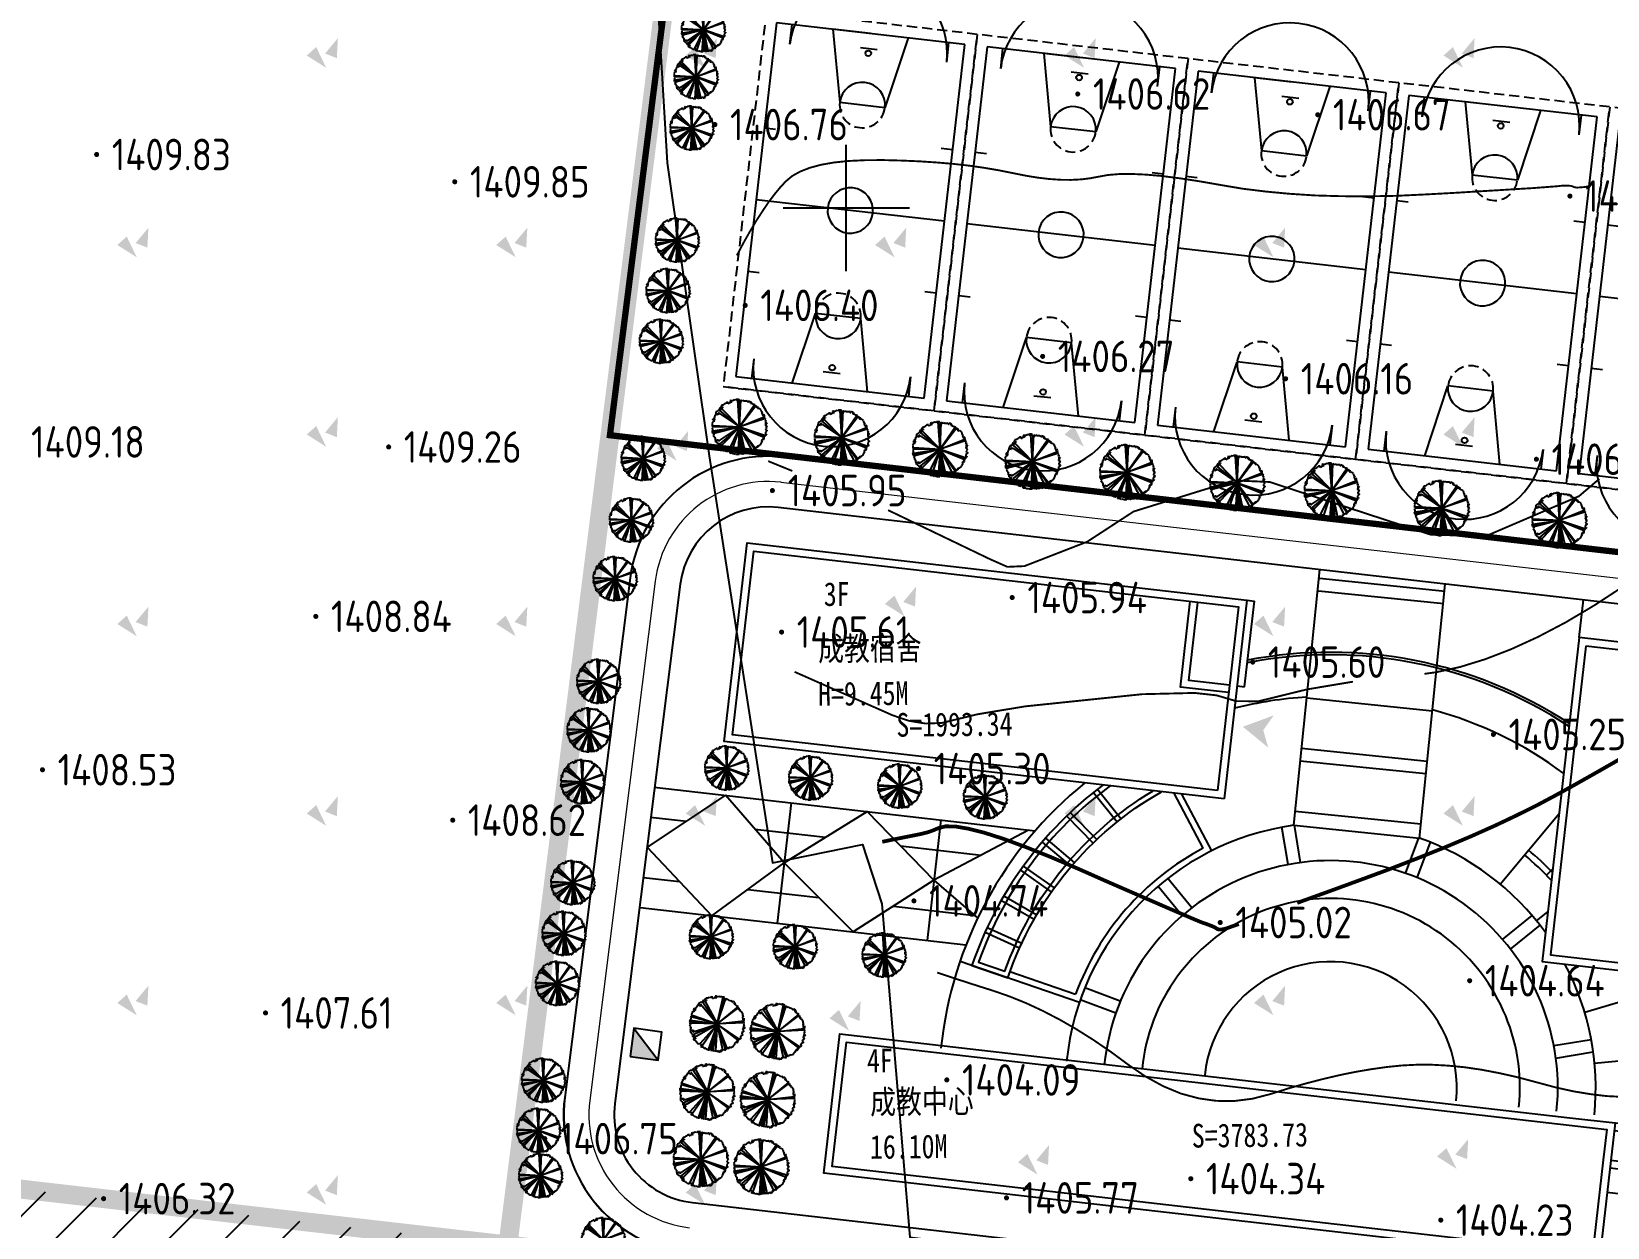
# Model space of a CAD drawing. Extents: x -2226 to 12369489, y -12501589 to 2275.
# Drawn here: x 5663567.5 to 5663692.3, y -6547988.1 to -6547893.4 of the extents above; entities that cross this region are included whole.
import ezdxf
from ezdxf.enums import TextEntityAlignment as Align

# ---------------------------------------------------------------- set-up
doc = ezdxf.new("R2010")
doc.units = 0
doc.header["$LTSCALE"] = 1000
doc.header["$MEASUREMENT"] = 0
for name, pattern in [('DASHDOT2', [0.5, 0.25, -0.125, 0, -0.125]), ('DASHED', [1.2, 0.8, -0.4]), ('DIVIDE', [1.25, 0.5, -0.25, 0, -0.25, 0, -0.25])]:
    doc.linetypes.add(name, pattern=pattern)
doc.layers.get('0').update_dxf_attribs({"linetype": 'CONTINUOUS'})
for name, color, linetype in [('0-road', 33, 'CONTINUOUS'), ('0-tree', 93, 'CONTINUOUS'), ('PUB_DIM', 3, 'CONTINUOUS'), ('PUB_TEXT', 7, 'CONTINUOUS'), ('WALL', 2, 'CONTINUOUS'), ('体育块', 117, 'CONTINUOUS'), ('周边地形图', 8, 'CONTINUOUS'), ('围栏', 7, 'CONTINUOUS'), ('广场', 7, 'CONTINUOUS'), ('用地红线', 1, 'DIVIDE'), ('看线', 92, 'CONTINUOUS'), ('车行道', 5, 'CONTINUOUS'), ('铺地', 25, 'CONTINUOUS')]:
    doc.layers.add(name, color=color, linetype=linetype)
doc.layers.add('道路红线', color=1, linetype='CONTINUOUS', lineweight=0)
doc.styles.add('HT', font='simhei.ttf', dxfattribs={"width": 0.8})
doc.styles.get("Standard").update_dxf_attribs({"font": 'GBENOR', "bigfont": 'GBCBIG'})
doc.linetypes.add('FENCELINE2', pattern='A,0.25,-0.1,[132,ltypeshp.shx,S=0.1,R=0,X=-0.1,Y=0],-0.1,1', length=1.45)

# ---------------------------------------------------------------- blocks, each defined once
blk = doc.blocks.new('gc090')
for points in [[(1.07, 1.45, 0, 1, 0), (0.52, 0.05, 1, 1, 0)], [(-1.02, 0.41, 1, 0, 0), (0.15, -0.9, 0, 0, 0)]]:
    blk.add_lwpolyline(points, format="xyseb")
blk = doc.blocks.new('ERERR')
at = {"layer": 'WALL', "color": 6, "ltscale": 10}
blk.add_line((3779876, -5631799), (3784676, -5631799), dxfattribs=at)
at = {"layer": 'WALL', "ltscale": 10}
for points in [[(3779876, -5637370), (3718076, -5637370), (3718076, -5626270), (3776276, -5626270), (3779876, -5626270), (3779876, -5629270), (3779876, -5637370)], [(3779276, -5636770), (3718676, -5636770), (3718676, -5626870), (3776276, -5626870), (3779276, -5626870), (3779276, -5629270)]]:
    blk.add_lwpolyline(points, close=True, dxfattribs=at)
for points in [[(3779876, -5626270), (3806876, -5626270), (3806876, -5638870), (3784676, -5638870), (3784676, -5629870), (3779876, -5629870)], [(3779876, -5626870), (3806276, -5626870), (3806276, -5638270), (3785276, -5638270), (3785276, -5629270), (3779876, -5629270)]]:
    blk.add_lwpolyline(points, dxfattribs=at)
blk = doc.blocks.new('AWWEEE')
at = {"layer": 'WALL', "color": 6, "ltscale": 10}
for p, q in [((3857877, -5594772), (3857877, -5593572)), ((3857877, -5593572), (3859977, -5593572)), ((3859977, -5593572), (3859977, -5594772)), ((3841077, -5603772), (3839877, -5603772)), ((3839877, -5603772), (3839877, -5606172)), ((3839877, -5606172), (3841077, -5606172)), ((3838677, -5620572), (3838677, -5616072)), ((3838677, -5616072), (3841077, -5616072)), ((3841077, -5620572), (3838677, -5620572))]:
    blk.add_line(p, q, dxfattribs=at)
at = {"layer": 'WALL', "ltscale": 10}
for points in [[(3841077, -5628972), (3866877, -5628972), (3866877, -5594772), (3841077, -5594772)], [(3841677, -5628372), (3866277, -5628372), (3866277, -5595372), (3841677, -5595372)]]:
    blk.add_lwpolyline(points, close=True, dxfattribs=at)
at = {"layer": 'WALL', "color": 6, "ltscale": 10}
blk.add_lwpolyline([(3866877, -5611572), (3868077, -5611572), (3868077, -5613972), (3866877, -5613972)], dxfattribs=at)
blk = doc.blocks.new('SSS')
at = {"layer": '体育块', "color": 7, "linetype": 'DASHED'}
for p, q in [((4171692, -5454047), (4167957, -5483814)), ((4188361, -5456139), (4171692, -5454047)), ((4184626, -5485905), (4188361, -5456139)), ((4184626, -5485905), (4167957, -5483814)), ((4167957, -5483814), (4184626, -5485905))]:
    blk.add_line(p, q, dxfattribs=at)
at = {"layer": '体育块', "color": 7, "linetype": 'ByBlock'}
for p, q in [((4172473, -5455052), (4168962, -5483033)), ((4187356, -5456920), (4172473, -5455052)), ((4179095, -5457092), (4180435, -5457260)), ((4183845, -5484900), (4187356, -5456920)), ((4180991, -5461866), (4177419, -5461417)), ((4172320, -5463499), (4171427, -5463387)), ((4186310, -5465254), (4185417, -5465142)), ((4185601, -5470910), (4170717, -5469042)), ((4170008, -5474698), (4170901, -5474810)), ((4183998, -5476453), (4184891, -5476565)), ((4178899, -5478535), (4175327, -5478087)), ((4175883, -5482692), (4177223, -5482860)), ((4168962, -5483033), (4183845, -5484900))]:
    blk.add_line(p, q, dxfattribs=at)
at = {"layer": '体育块', "color": 7}
for p, q in [((4173517, -5456770), (4173713, -5455208)), ((4179914, -5455986), (4176938, -5455612)), ((4176938, -5455612), (4177419, -5461417)), ((4182891, -5456359), (4180991, -5461866)), ((4185920, -5458327), (4186116, -5456764)), ((4173427, -5483593), (4175327, -5478087)), ((4179380, -5484340), (4178899, -5478535)), ((4170398, -5481625), (4170202, -5483188)), ((4182801, -5483182), (4182605, -5484745))]:
    blk.add_line(p, q, dxfattribs=at)
at = {"layer": '体育块', "color": 7, "linetype": 'ByBlock'}
for centre in [(4179718, -5457549), (4176600, -5482404)]:
    blk.add_circle(centre, 225, dxfattribs=at)
at = {"layer": '体育块', "color": 7}
for centre, start, end in [((4179718, -5457549), 172.84804, 352.84804), ((4176600, -5482404), 352.84804, 172.84804)]:
    blk.add_arc(centre, 6250, start, end, dxfattribs=at)
at = {"layer": '体育块', "color": 7, "linetype": 'DASHED'}
for centre, start, end in [((4179205, -5461641), 352.84804, 172.84804), ((4177113, -5478311), 172.84804, 352.84804)]:
    blk.add_arc(centre, 1800, start, end, dxfattribs=at)
at = {"layer": '体育块', "color": 7, "linetype": 'ByBlock'}
for centre, start, end in [((4179205, -5461641), 172.84804, 352.84804), ((4178159, -5469976), 82.84804, 262.84804), ((4178159, -5469976), 262.84804, 82.84804), ((4177113, -5478311), 352.84804, 172.84804)]:
    blk.add_arc(centre, 1800, start, end, dxfattribs=at)
blk = doc.blocks.new('wqeqweq')
at = {"layer": '0-tree', "color": 76}
for p, q in [((163533, -122269), (163492, -122352)), ((163585, -122259), (163533, -122269)), ((163533, -122455), (163647, -122279)), ((163585, -122331), (163585, -122259)), ((163647, -122104), (163626, -122207)), ((163626, -122207), (163647, -122166)), ((163688, -122042), (163647, -122104)), ((163647, -122166), (163709, -122176)), ((163647, -122279), (165084, -123763)), ((163761, -122228), (163657, -122238)), ((163657, -122238), (163657, -122269)), ((163657, -122269), (163657, -122290)), ((163761, -122042), (163688, -122042)), ((163709, -122176), (163771, -122187)), ((163812, -122021), (163761, -122042)), ((163771, -122187), (163761, -122228)), ((163905, -121939), (163812, -122021)), ((163967, -121939), (163905, -121939)), ((164050, -121836), (163967, -121908)), ((163967, -121908), (163967, -121939)), ((164143, -121836), (164050, -121836)), ((164184, -121836), (164143, -121836)), ((164163, -121856), (164184, -121836)), ((164174, -121929), (164163, -121856)), ((164246, -121918), (164174, -121929)), ((164266, -121877), (164246, -121918)), ((164380, -121836), (164266, -121877)), ((164421, -121681), (164339, -121702)), ((164339, -121702), (164339, -121784)), ((164339, -121784), (164390, -121784)), ((164421, -121856), (164380, -121836)), ((164390, -121784), (164411, -121753)), ((164411, -121753), (164442, -121815)), ((164483, -121702), (164421, -121681)), ((164442, -121815), (164421, -121825)), ((164421, -121825), (164421, -121856)), ((164545, -121691), (164483, -121702)), ((164638, -121629), (164545, -121691)), ((164741, -121650), (164638, -121629)), ((164762, -121681), (164741, -121650)), ((164803, -121609), (164762, -121681)), ((164855, -121598), (164803, -121609)), ((164979, -121598), (164855, -121598)), ((165084, -123763), (164948, -121609)), ((164948, -121609), (164969, -121650)), ((164969, -121650), (165031, -121660)), ((165062, -121609), (164979, -121598)), ((165031, -121660), (165062, -121691)), ((165041, -121640), (165062, -121609)), ((165041, -121691), (165041, -121640)), ((165092, -121681), (165041, -121691)), ((165062, -121691), (165092, -121691)), ((165084, -123763), (165185, -121629)), ((165092, -121691), (165084, -123763)), ((166311, -121991), (165084, -123763)), ((165084, -123763), (166383, -122063)), ((165123, -121660), (165092, -121681)), ((165154, -121691), (165123, -121660)), ((165144, -121733), (165154, -121691)), ((165185, -121629), (165258, -121681)), ((165258, -121681), (165196, -121702)), ((165196, -121702), (165247, -121712)), ((165247, -121712), (165330, -121671)), ((165330, -121671), (165351, -121650)), ((165351, -121650), (165454, -121702)), ((165454, -121702), (165516, -121702)), ((165516, -121702), (165536, -121702)), ((165536, -121702), (165660, -121702)), ((165722, -121753), (165640, -121681)), ((165640, -121681), (165733, -121753)), ((165660, -121702), (165722, -121753)), ((165733, -121753), (165753, -121774)), ((165753, -121774), (165805, -121774)), ((165805, -121774), (165784, -121691)), ((165784, -121691), (165857, -121712)), ((165857, -121712), (165980, -121774)), ((166032, -121898), (165929, -121794)), ((165929, -121794), (165960, -121877)), ((165960, -121877), (166063, -121918)), ((165980, -121774), (166032, -121898)), ((166063, -121918), (166177, -121980)), ((166177, -121980), (166197, -121960)), ((166197, -121960), (166311, -121991)), ((166301, -122032), (166228, -121970)), ((166228, -121970), (166228, -122021)), ((166228, -122021), (166311, -122104)), ((166332, -122094), (166301, -122032)), ((166311, -122104), (166435, -122187)), ((166466, -122166), (166332, -122094)), ((166383, -122063), (166383, -122145)), ((166383, -122145), (166466, -122187)), ((166435, -122187), (166528, -122279)), ((166486, -122197), (166466, -122166)), ((166466, -122187), (166559, -122248)), ((166569, -122218), (166486, -122197)), ((166528, -122279), (166600, -122310)), ((166559, -122248), (166569, -122218)), ((162996, -123363), (162893, -123476)), ((162893, -123476), (162924, -123507)), ((162924, -123507), (162924, -123631)), ((162996, -123115), (162976, -123208)), ((162976, -123208), (162986, -123177)), ((163017, -123270), (162976, -123322)), ((162976, -123322), (162996, -123363)), ((162986, -123177), (163162, -123136)), ((163120, -123033), (162996, -123115)), ((163048, -123353), (163017, -123270)), ((163162, -123136), (163038, -123167)), ((163038, -123167), (163110, -123208)), ((163058, -123260), (163048, -123353)), ((163100, -123239), (163058, -123239)), ((163058, -123239), (163058, -123260)), ((163110, -123208), (163100, -123239)), ((163141, -122868), (163120, -122991)), ((163120, -122991), (163120, -123033)), ((163244, -122806), (163141, -122826)), ((163141, -122826), (163141, -122868)), ((163244, -122713), (163193, -122713)), ((163193, -122713), (163244, -122806)), ((163203, -122744), (163306, -122672)), ((163224, -122682), (163203, -122744)), ((163275, -122579), (163224, -122579)), ((163224, -122579), (163224, -122682)), ((163244, -122775), (163244, -122713)), ((163317, -122517), (163275, -122579)), ((163306, -122672), (163327, -122754)), ((163399, -122475), (163317, -122517)), ((163327, -122754), (163409, -122775)), ((163430, -122465), (163399, -122475)), ((163409, -122775), (163451, -122702)), ((163451, -122651), (163420, -122630)), ((163420, -122630), (163440, -122713)), ((163492, -122352), (163430, -122465)), ((163440, -122713), (163513, -122702)), ((163451, -122702), (163451, -122651)), ((163513, -122372), (163585, -122331)), ((163554, -122434), (163513, -122372)), ((163513, -122702), (165084, -123763)), ((165084, -123763), (163533, -122455)), ((163585, -122393), (163554, -122434)), ((163595, -122362), (163585, -122393)), ((163647, -122352), (163595, -122362)), ((163730, -122290), (163647, -122352)), ((163657, -122290), (163730, -122290)), ((165084, -123763), (167044, -122971)), ((167147, -123084), (165084, -123763)), ((166600, -122310), (166631, -122290)), ((166631, -122290), (166776, -122403)), ((166776, -122403), (166807, -122527)), ((166807, -122527), (166910, -122692)), ((166910, -122692), (166858, -122672)), ((166858, -122672), (166858, -122692)), ((166858, -122692), (166899, -122795)), ((166899, -122795), (166920, -122816)), ((166920, -122816), (166982, -122754)), ((166972, -122899), (166930, -122785)), ((167044, -122971), (166972, -122899)), ((166982, -122754), (167013, -122806)), ((167013, -122806), (167034, -122878)), ((167034, -122878), (167044, -123002)), ((167044, -123002), (167065, -123084)), ((167065, -123084), (167127, -123095)), ((167127, -123105), (167085, -123198)), ((167085, -123198), (167127, -123229)), ((167127, -123095), (167147, -123084)), ((167127, -123229), (167168, -123249)), ((167168, -123249), (167137, -123373)), ((167137, -123373), (167158, -123425)), ((167158, -123425), (167168, -123538)), ((167281, -123445), (167168, -123590)), ((167178, -123456), (167281, -123445)), ((167178, -123559), (167178, -123456)), ((162893, -123837), (162934, -123879)), ((162955, -124095), (162914, -124064)), ((162914, -124064), (162934, -124157)), ((162924, -123631), (162924, -123703)), ((162924, -123703), (162986, -123641)), ((162934, -123879), (162965, -123951)), ((162934, -124157), (162945, -124250)), ((162955, -123786), (162945, -123755)), ((162955, -124023), (162945, -124075)), ((162945, -124075), (162976, -124075)), ((162945, -124250), (163017, -124261)), ((165084, -123763), (162955, -123786)), ((165084, -123763), (162955, -124188)), ((162965, -123951), (162955, -123992)), ((162955, -123992), (162955, -124023)), ((162955, -124147), (162955, -124095)), ((162955, -124188), (162955, -124147)), ((162976, -124075), (165084, -123763)), ((162986, -123641), (165084, -123763)), ((163027, -124384), (162996, -124405)), ((162996, -124405), (163058, -124488)), ((163017, -124261), (163079, -124281)), ((163058, -124395), (163027, -124384)), ((163089, -124291), (163048, -124302)), ((163048, -124302), (163058, -124395)), ((163058, -124488), (163069, -124570)), ((165041, -123788), (163065, -124290)), ((163069, -124570), (163100, -124570)), ((163079, -124281), (163089, -124291)), ((163100, -124570), (163141, -124601)), ((163141, -124601), (163151, -124642)), ((163151, -124642), (163151, -124735)), ((163151, -124735), (163162, -124818)), ((163327, -124797), (163409, -124776)), ((163409, -124776), (163451, -124849)), ((163513, -124849), (165084, -123788)), ((165084, -123788), (163533, -125096)), ((163647, -125272), (165084, -123788)), ((165106, -123778), (164211, -125622)), ((165078, -123825), (164426, -125734)), ((165084, -123788), (164948, -125942)), ((165092, -125860), (165084, -123788)), ((165084, -123788), (165185, -125922)), ((166311, -125561), (165084, -123788)), ((165084, -123788), (166383, -125488)), ((167147, -124467), (165084, -123788)), ((165084, -123788), (167044, -124580)), ((165087, -123778), (165534, -125864)), ((165087, -123797), (166056, -125631)), ((165087, -123806), (165339, -125883)), ((166858, -124859), (166899, -124756)), ((166899, -124756), (166920, -124735)), ((166920, -124735), (166982, -124797)), ((166972, -124653), (166930, -124766)), ((167044, -124580), (166972, -124653)), ((166982, -124797), (167013, -124745)), ((167013, -124745), (167034, -124673)), ((167034, -124673), (167044, -124549)), ((167044, -124549), (167065, -124467)), ((167065, -124467), (167127, -124457)), ((167137, -124446), (167096, -124426)), ((167096, -124426), (167096, -124488)), ((167127, -124457), (167147, -124467)), ((167168, -123538), (167137, -123662)), ((167137, -123662), (167168, -123672)), ((167168, -124168), (167137, -124178)), ((167137, -124178), (167137, -124343)), ((167137, -124343), (167158, -124343)), ((167178, -124415), (167137, -124446)), ((167261, -123796), (167158, -123889)), ((167158, -123889), (167168, -123992)), ((167158, -124343), (167220, -124312)), ((167168, -123672), (167178, -123559)), ((167168, -123590), (167189, -123672)), ((167168, -123992), (167261, -124013)), ((167261, -124085), (167168, -124168)), ((167220, -124312), (167178, -124415)), ((167189, -123672), (167261, -123796)), ((167261, -124013), (167261, -124085)), ((163162, -124818), (163358, -124807)), ((163224, -124869), (163203, -124807)), ((163203, -124807), (163306, -124880)), ((163224, -124972), (163224, -124869)), ((163275, -124972), (163224, -124972)), ((163317, -125034), (163275, -124972)), ((163306, -124880), (163327, -124797)), ((163399, -125076), (163317, -125034)), ((163358, -124807), (163337, -124880)), ((163430, -125086), (163399, -125076)), ((163420, -124921), (163440, -124838)), ((163451, -124900), (163420, -124921)), ((163492, -125199), (163430, -125086)), ((163440, -124838), (163513, -124849)), ((163451, -124849), (163451, -124900)), ((163533, -125282), (163492, -125199)), ((163554, -125117), (163513, -125179)), ((163513, -125179), (163585, -125220)), ((163533, -125096), (163647, -125272)), ((163585, -125292), (163533, -125282)), ((163585, -125158), (163554, -125117)), ((163595, -125189), (163585, -125158)), ((163585, -125220), (163585, -125292)), ((163647, -125199), (163595, -125189)), ((163647, -125447), (163626, -125344)), ((163626, -125344), (163647, -125385)), ((163730, -125261), (163647, -125199)), ((163647, -125385), (163709, -125375)), ((163688, -125509), (163647, -125447)), ((163657, -125282), (163657, -125261)), ((163657, -125261), (163730, -125261)), ((163657, -125313), (163657, -125282)), ((163761, -125323), (163657, -125313)), ((163761, -125509), (163688, -125509)), ((163709, -125375), (163771, -125365)), ((163771, -125365), (163761, -125323)), ((163812, -125530), (163761, -125509)), ((163905, -125612), (163812, -125530)), ((163967, -125612), (163905, -125612)), ((163967, -125643), (163967, -125612)), ((164050, -125715), (163967, -125643)), ((164143, -125715), (164050, -125715)), ((164184, -125715), (164143, -125715)), ((164174, -125623), (164163, -125695)), ((164163, -125695), (164184, -125715)), ((164246, -125633), (164174, -125623)), ((164266, -125674), (164246, -125633)), ((164380, -125715), (164266, -125674)), ((164339, -125850), (164339, -125767)), ((164339, -125767), (164390, -125767)), ((164421, -125870), (164339, -125850)), ((164421, -125695), (164380, -125715)), ((164390, -125767), (164411, -125798)), ((164411, -125798), (164442, -125736)), ((164421, -125726), (164421, -125695)), ((164442, -125736), (164421, -125726)), ((164483, -125850), (164421, -125870)), ((164545, -125860), (164483, -125850)), ((164638, -125922), (164545, -125860)), ((164741, -125901), (164638, -125922)), ((164762, -125870), (164741, -125901)), ((164803, -125942), (164762, -125870)), ((164855, -125953), (164803, -125942)), ((164979, -125953), (164855, -125953)), ((164948, -125942), (164969, -125901)), ((164969, -125901), (165031, -125891)), ((165062, -125942), (164979, -125953)), ((165031, -125891), (165062, -125860)), ((165092, -125870), (165041, -125860)), ((165041, -125860), (165041, -125911)), ((165041, -125911), (165062, -125942)), ((165062, -125860), (165092, -125860)), ((165123, -125891), (165092, -125870)), ((165154, -125860), (165123, -125891)), ((165144, -125819), (165154, -125860)), ((165185, -125922), (165258, -125870)), ((165196, -125850), (165247, -125839)), ((165258, -125870), (165196, -125850)), ((165247, -125839), (165330, -125880)), ((165330, -125880), (165351, -125901)), ((165351, -125901), (165454, -125850)), ((165454, -125850), (165516, -125850)), ((165516, -125850), (165536, -125850)), ((165536, -125850), (165660, -125850)), ((165722, -125798), (165640, -125870)), ((165640, -125870), (165733, -125798)), ((165660, -125850), (165722, -125798)), ((165733, -125798), (165753, -125777)), ((165753, -125777), (165805, -125777)), ((165805, -125777), (165784, -125860)), ((165784, -125860), (165857, -125839)), ((165857, -125839), (165980, -125777)), ((166032, -125653), (165929, -125757)), ((165929, -125757), (165960, -125674)), ((165960, -125674), (166063, -125633)), ((165980, -125777), (166032, -125653)), ((166063, -125633), (166177, -125571)), ((166177, -125571), (166197, -125592)), ((166197, -125592), (166311, -125561)), ((166228, -125530), (166311, -125447)), ((166301, -125519), (166228, -125581)), ((166228, -125581), (166228, -125530)), ((166332, -125457), (166301, -125519)), ((166311, -125447), (166435, -125365)), ((166466, -125385), (166332, -125457)), ((166383, -125406), (166466, -125365)), ((166383, -125488), (166383, -125406)), ((166435, -125365), (166528, -125272)), ((166466, -125365), (166559, -125303)), ((166486, -125354), (166466, -125385)), ((166569, -125334), (166486, -125354)), ((166528, -125272), (166600, -125241)), ((166559, -125303), (166569, -125334)), ((166600, -125241), (166631, -125261)), ((166631, -125261), (166776, -125148)), ((166776, -125148), (166807, -125024)), ((166807, -125024), (166910, -124859)), ((166910, -124859), (166858, -124880)), ((166858, -124880), (166858, -124859))]:
    blk.add_line(p, q, dxfattribs=at)
for centre, radius in [((165078, -123769), 85.9), ((165069, -123732), 75.1), ((165056, -123787), 34.9), ((165106, -123778), 75.1), ((165083, -123767), 42.8)]:
    blk.add_circle(centre, radius, dxfattribs=at)
blk = doc.blocks.new('WERRR')
at = {"layer": 'WALL', "color": 6, "ltscale": 10}
for p, q in [((3847092, -5609751), (3847092, -5602911)), ((3847692, -5602911), (3847092, -5602911)), ((3847692, -5609751), (3847092, -5609751))]:
    blk.add_line(p, q, dxfattribs=at)
at = {"layer": 'WALL', "ltscale": 10}
for points in [[(3847692, -5618751), (3887532, -5618751), (3887532, -5602911), (3847692, -5602911)], [(3848292, -5618151), (3886932, -5618151), (3886932, -5603511), (3848292, -5603511)]]:
    blk.add_lwpolyline(points, close=True, dxfattribs=at)
for points in [[(3848292, -5609751), (3851532, -5609751), (3851532, -5603511)], [(3848292, -5610351), (3852132, -5610351), (3852132, -5603511)]]:
    blk.add_lwpolyline(points, dxfattribs=at)

msp = doc.modelspace()

# ---------------------------------------------------------------- hatches: boundary and pattern name
at = {"layer": 'PUB_DIM'}
msp.add_hatch(color=256, dxfattribs=at).paths.add_polyline_path([(5663665.02, -6547948.75), (5663665.85, -6547947.57), (5663663.41, -6547948.48), (5663665.41, -6547950.13)])
at = {"layer": 'PUB_TEXT'}
h = msp.add_hatch(dxfattribs=at)
h.set_pattern_fill('ANSI31', color=62, scale=2, style=0)
h.set_pattern_definition([(45, (5659762.3015, -6542474.5832), (-2.245064, 2.245064), [])])
h.paths.add_polyline_path([(5663473.99, -6547974.44), (5663811.29, -6548013.16), (5663803.53, -6548018.87), (5663798.4, -6548024.15), (5663793.4, -6548031.23), (5663457.36, -6547992.66), (5663455.09, -6547991.63), (5663453.92, -6547990.57), (5663452.92, -6547988.73), (5663452.74, -6547987.81), (5663493.87, -6547525.21), (5663494.28, -6547522.42), (5663495.13, -6547520.82), (5663496.36, -6547519.38), (5663497.42, -6547518.57), (5663499.28, -6547518), (5663502.79, -6547518.35), (5664257.18, -6547672.12), (5664260.62, -6547675.58), (5664263.78, -6547680.43), (5664265.2, -6547683.16), (5664266.64, -6547686.39), (5664267.08, -6547688.5), (5664267.32, -6547692.27), (5664267.25, -6547694.09), (5664234.43, -6547954.44), (5664230.47, -6547954.27), (5664222.81, -6547955.85), (5664215.94, -6547959.91), (5664213.24, -6547962.58), (5664247.31, -6547692.36), (5664246.5, -6547690.54), (5663512.56, -6547540.76)])
at = {"layer": '看线'}
msp.add_hatch(color=256, dxfattribs=at).paths.add_polyline_path([(5663614.88, -6547974.57), (5663617.11, -6547974.87), (5663615.18, -6547972.34)])

# ---------------------------------------------------------------- linework, layer by layer
at = {"color": 253}
msp.add_line((5663690.04, -6547941.42), (5663690.38, -6547938.44), dxfattribs=at)
at = {"layer": '周边地形图'}
for p, q in [((5663632, -6547912.41), (5663632, -6547902.41)), ((5663627, -6547907.41), (5663637, -6547907.41))]:
    msp.add_line(p, q, dxfattribs=at)
at = {"layer": '周边地形图', "flags": 128}
msp.add_lwpolyline([(5663632.37, -6547822.92), (5663625.93, -6547834.15), (5663623.02, -6547835.7), (5663622.65, -6547847.43), (5663620.17, -6547856.76), (5663612.82, -6547862.34), (5663616.34, -6547878.94), (5663617.81, -6547903.83), (5663621.15, -6547927.03), (5663626.15, -6547959.24), (5663633.29, -6547957.79), (5663634.83, -6547962.5), (5663637.04, -6547988.87), (5663675.35, -6547993.71), (5663689.66, -6547997.66), (5663712.63, -6548001.32)], dxfattribs=at)
at = {"layer": '周边地形图', "const_width": 0.15}
msp.add_lwpolyline([(5663765.37, -6548065.71, 0.000002), (5663760.89, -6548069.25, 0.000366)], format="xyb", dxfattribs=at)
at = {"layer": '周边地形图', "const_width": 0.2, "flags": 128}
for points in [[(5663650.23, -6547898.39, 1), (5663650.43, -6547898.39, 1)], [(5663621.5, -6547900.81, 1), (5663621.7, -6547900.81, 1)], [(5663669.23, -6547900.03, 1), (5663669.43, -6547900.03, 1)], [(5663572.55, -6547903.18, 1), (5663572.75, -6547903.18, 1)], [(5663600.9, -6547905.34, 1), (5663601.1, -6547905.34, 1)], [(5663689.2, -6547906.47, 1), (5663689.4, -6547906.47, 1)], [(5663623.9, -6547915.12, 1), (5663624.1, -6547915.12, 1)], [(5663647.45, -6547919.16, 1), (5663647.65, -6547919.16, 1)], [(5663666.69, -6547920.93, 1), (5663666.89, -6547920.93, 1)], [(5663595.67, -6547926.33, 1), (5663595.87, -6547926.33, 1)], [(5663686.54, -6547927.3, 1), (5663686.74, -6547927.3, 1)], [(5663626.05, -6547929.78, 1), (5663626.25, -6547929.78, 1)], [(5663645.04, -6547938.25, 1), (5663645.24, -6547938.25, 1)], [(5663589.9, -6547939.74, 1), (5663590.1, -6547939.74, 1)], [(5663626.78, -6547940.98, 1), (5663626.98, -6547940.98, 1)], [(5663664.08, -6547943.36, 1), (5663664.28, -6547943.36, 1)], [(5663683.14, -6547949.08, 1), (5663683.34, -6547949.08, 1)], [(5663568.26, -6547951.88, 1), (5663568.46, -6547951.88, 1)], [(5663637.62, -6547951.79, 1), (5663637.82, -6547951.79, 1)], [(5663600.74, -6547955.87, 1), (5663600.94, -6547955.87, 1)], [(5663637.26, -6547962.26, 1), (5663637.46, -6547962.26, 1)], [(5663661.51, -6547963.97, 1), (5663661.71, -6547963.97, 1)], [(5663681.26, -6547968.58, 1), (5663681.46, -6547968.58, 1)], [(5663585.92, -6547971.13, 1), (5663586.12, -6547971.13, 1)], [(5663639.86, -6547976.43, 1), (5663640.06, -6547976.43, 1)], [(5663608.03, -6547981.08, 1), (5663608.23, -6547981.08, 1)], [(5663659.18, -6547984.25, 1), (5663659.38, -6547984.25, 1)], [(5663573.1, -6547985.83, 1), (5663573.3, -6547985.83, 1)], [(5663644.59, -6547985.77, 1), (5663644.79, -6547985.77, 1)], [(5663678.97, -6547987.53, 1), (5663679.17, -6547987.53, 1)]]:
    msp.add_lwpolyline(points, format="xyb", close=True, dxfattribs=at)
at = {"layer": '周边地形图'}
for points, const_width in [([(5663623.34, -6547911.17), (5663623.86, -6547910.18), (5663624.38, -6547909.26), (5663624.88, -6547908.42), (5663625.38, -6547907.65), (5663625.85, -6547906.95), (5663626.32, -6547906.33), (5663626.78, -6547905.77), (5663627.22, -6547905.3), (5663627.72, -6547904.88), (5663628.35, -6547904.53), (5663629.12, -6547904.23), (5663630.01, -6547903.99), (5663631.04, -6547903.81), (5663632.21, -6547903.69), (5663633.5, -6547903.63), (5663634.92, -6547903.62), (5663636.39, -6547903.66), (5663637.8, -6547903.72), (5663639.16, -6547903.81), (5663640.46, -6547903.92), (5663641.71, -6547904.06), (5663642.9, -6547904.23), (5663644.04, -6547904.42), (5663645.13, -6547904.64), (5663646.17, -6547904.85), (5663647.15, -6547905.01), (5663648.08, -6547905.12), (5663648.97, -6547905.18), (5663649.8, -6547905.19), (5663650.59, -6547905.15), (5663651.32, -6547905.06), (5663652.01, -6547904.93), (5663652.73, -6547904.8), (5663653.59, -6547904.73), (5663654.59, -6547904.72), (5663655.72, -6547904.77), (5663656.98, -6547904.88), (5663658.38, -6547905.06), (5663659.91, -6547905.29), (5663661.57, -6547905.58), (5663663.34, -6547905.88), (5663665.19, -6547906.11), (5663667.11, -6547906.29), (5663669.11, -6547906.42), (5663671.19, -6547906.48), (5663673.34, -6547906.49), (5663675.57, -6547906.45), (5663677.88, -6547906.34), (5663680.09, -6547906.22), (5663682.04, -6547906.1), (5663683.74, -6547906), (5663685.17, -6547905.91), (5663686.35, -6547905.84), (5663687.27, -6547905.77), (5663687.92, -6547905.72), (5663688.32, -6547905.69), (5663688.57, -6547905.66), (5663688.8, -6547905.64), (5663689.01, -6547905.64), (5663689.19, -6547905.65), (5663689.34, -6547905.66), (5663689.47, -6547905.69), (5663689.57, -6547905.73), (5663689.65, -6547905.77), (5663689.87, -6547905.8), (5663690.39, -6547905.76), (5663690.77, -6547905.71)], 0.15), ([(5663625.82, -6547927.45), (5663627.73, -6547928.23)], 0.15), ([(5663635.31, -6547931.33), (5663643.38, -6547935.21), (5663644.76, -6547935.82), (5663646.11, -6547935.76), (5663651.08, -6547933.83), (5663654.75, -6547931.44), (5663662.69, -6547928.98), (5663665.52, -6547929.1), (5663678.27, -6547933.27), (5663682.61, -6547933.4), (5663690.01, -6547930.23), (5663691.63, -6547928.85)], 0.15), ([(5663677.78, -6547944.29), (5663678.71, -6547944.16), (5663680.62, -6547943.74), (5663682.59, -6547943.13), (5663684.64, -6547942.34), (5663686.76, -6547941.37), (5663688.95, -6547940.22), (5663691.21, -6547938.88), (5663693.54, -6547937.36)], 0.15), ([(5663627.91, -6547944.13), (5663635.67, -6547947.57), (5663636.98, -6547948.01), (5663638.27, -6547948.22), (5663639.54, -6547948.18), (5663642.38, -6547947.49), (5663646.18, -6547946.86), (5663655.43, -6547945.9), (5663659.58, -6547945.8), (5663661.32, -6547945.99), (5663662.88, -6547946.45), (5663664.64, -6547946.46), (5663668.47, -6547945.52), (5663672.12, -6547944.91)], 0.15), ([(5663667.71, -6547962.42), (5663668.25, -6547962.22), (5663670.28, -6547961.49), (5663672.6, -6547960.64), (5663675.01, -6547959.75), (5663677.28, -6547958.87), (5663679.43, -6547958.01), (5663681.44, -6547957.16), (5663683.33, -6547956.32), (5663685.08, -6547955.49), (5663686.71, -6547954.68), (5663688.21, -6547953.88), (5663689.64, -6547953.09), (5663691.04, -6547952.3), (5663692.43, -6547951.51), (5663693.8, -6547950.72), (5663693.97, -6547950.63)], 0.3), ([(5663634.85, -6547957.58), (5663637.97, -6547956.95), (5663638.41, -6547956.84), (5663638.85, -6547956.69), (5663639.29, -6547956.5), (5663639.85, -6547956.36), (5663640.65, -6547956.37), (5663641.68, -6547956.55), (5663642.95, -6547956.87), (5663644.45, -6547957.35), (5663646.19, -6547957.99), (5663648.17, -6547958.78), (5663650.39, -6547959.73), (5663652.58, -6547960.7), (5663654.51, -6547961.54), (5663656.17, -6547962.26), (5663657.55, -6547962.86), (5663658.67, -6547963.34), (5663659.51, -6547963.7), (5663660.09, -6547963.94), (5663660.39, -6547964.05), (5663660.55, -6547964.1), (5663660.7, -6547964.16), (5663660.84, -6547964.21), (5663660.96, -6547964.26), (5663661.06, -6547964.3), (5663661.16, -6547964.35), (5663661.24, -6547964.4), (5663661.3, -6547964.44), (5663661.37, -6547964.48), (5663661.44, -6547964.51), (5663661.53, -6547964.52), (5663661.63, -6547964.53), (5663661.74, -6547964.52), (5663661.86, -6547964.5), (5663661.99, -6547964.47), (5663662.13, -6547964.43), (5663662.43, -6547964.32), (5663663.01, -6547964.12), (5663663.08, -6547964.09)], 0.3), ([(5663639.2, -6547967.93), (5663639.77, -6547968.12), (5663640.51, -6547968.37), (5663641.4, -6547968.66), (5663642.45, -6547969), (5663643.66, -6547969.38), (5663644.95, -6547969.83), (5663646.26, -6547970.36), (5663647.57, -6547970.97), (5663648.9, -6547971.66), (5663650.24, -6547972.43), (5663651.59, -6547973.28), (5663652.95, -6547974.21), (5663654.32, -6547975.22), (5663655.71, -6547976.17), (5663657.1, -6547976.93), (5663658.49, -6547977.51), (5663659.9, -6547977.89), (5663661.31, -6547978.09), (5663662.73, -6547978.1), (5663664.16, -6547977.92), (5663665.59, -6547977.55), (5663667.02, -6547977.1), (5663668.4, -6547976.71), (5663669.75, -6547976.36), (5663671.07, -6547976.05), (5663672.35, -6547975.79), (5663673.59, -6547975.58), (5663674.8, -6547975.41), (5663675.97, -6547975.29), (5663677.15, -6547975.23), (5663678.38, -6547975.23), (5663679.65, -6547975.3), (5663680.97, -6547975.43), (5663682.33, -6547975.63), (5663683.74, -6547975.9), (5663685.2, -6547976.23), (5663686.7, -6547976.63), (5663688.19, -6547977.03), (5663689.6, -6547977.34), (5663690.94, -6547977.56), (5663692.19, -6547977.71), (5663693.37, -6547977.77)], 0.15)]:
    msp.add_lwpolyline(points, dxfattribs=dict(at, const_width=const_width))
at = {"layer": '围栏', "color": 1, "linetype": 'FENCELINE2', "ltscale": 5, "const_width": 0.5}
msp.add_lwpolyline([(5663641.16, -6547706.06), (5663800.13, -6547724.17), (5663774.88, -6547937.07), (5663766.25, -6547943.12), (5663613.29, -6547925.4)], close=True, dxfattribs=at)
at = {"layer": '广场', "color": 4, "ltscale": 10}
for p, q in [((5663667.43, -6547956.27), (5663669.5, -6547936.04)), ((5663679.43, -6547937.76), (5663669.48, -6547936.75)), ((5663679.32, -6547938.75), (5663669.38, -6547937.74)), ((5663677.38, -6547957.29), (5663679.43, -6547937.18)), ((5663678.41, -6547947.24), (5663668.46, -6547946.22)), ((5663678, -6547951.22), (5663668.05, -6547950.2)), ((5663677.9, -6547952.21), (5663667.95, -6547951.2)), ((5663660.27, -6547958.08), (5663657.97, -6547953.74)), ((5663660.95, -6547958.29), (5663658.57, -6547953.81)), ((5663677.49, -6547956.19), (5663667.55, -6547955.18)), ((5663683.78, -6547960.94), (5663688.45, -6547955.33)), ((5663689.15, -6547954.49), (5663689.22, -6547954.4)), ((5663666.98, -6547959.39), (5663666.5, -6547956.42)), ((5663667.43, -6547956.27), (5663677.38, -6547957.29)), ((5663667.96, -6547959.23), (5663667.48, -6547956.26)), ((5663676.27, -6547960.08), (5663677.34, -6547957.27)), ((5663677.2, -6547960.43), (5663678.27, -6547957.62)), ((5663659.36, -6547962.81), (5663657.46, -6547960.48)), ((5663687.43, -6547960.22), (5663687.94, -6547959.71)), ((5663658.59, -6547963.44), (5663656.69, -6547961.11)), ((5663683.97, -6547965.32), (5663686.3, -6547963.42)), ((5663684.6, -6547966.09), (5663686.93, -6547964.19)), ((5663686.66, -6547963.85), (5663687.55, -6547963.13)), ((5663641.01, -6547967.04), (5663650.47, -6547970.28)), ((5663644.95, -6547967.86), (5663650.16, -6547969.65)), ((5663688.92, -6547967.28), (5663688.94, -6547967.26)), ((5663653.7, -6547970.21), (5663650.89, -6547969.14)), ((5663690.47, -6547971.08), (5663698.61, -6547968.65)), ((5663653.34, -6547971.14), (5663650.53, -6547970.08)), ((5663688.02, -6547973.71), (5663690.99, -6547973.23)), ((5663688.18, -6547974.7), (5663691.15, -6547974.22)), ((5663691.25, -6547975.1), (5663699.71, -6547974.3))]:
    msp.add_line(p, q, dxfattribs=at)
at = {"layer": '广场', "ltscale": 10}
for p, q in [((5663651.57, -6547953.67), (5663653.45, -6547956.01)), ((5663651.88, -6547953.42), (5663653.76, -6547955.76)), ((5663649.45, -6547955.54), (5663651.54, -6547957.69)), ((5663649.74, -6547955.26), (5663651.83, -6547957.41)), ((5663647.52, -6547957.6), (5663649.8, -6547959.55)), ((5663647.78, -6547957.3), (5663650.06, -6547959.24)), ((5663645.79, -6547959.83), (5663648.24, -6547961.56)), ((5663646.02, -6547959.51), (5663648.47, -6547961.23)), ((5663644.28, -6547962.22), (5663646.88, -6547963.71)), ((5663644.47, -6547961.87), (5663647.08, -6547963.36)), ((5663643, -6547964.74), (5663645.73, -6547965.97)), ((5663643.16, -6547964.37), (5663645.89, -6547965.61))]:
    msp.add_line(p, q, dxfattribs=at)
at = {"layer": '广场', "color": 4, "ltscale": 10}
for points in [[(5663652.32, -6547953.09, 0.150329), (5663641.95, -6547967.37), (5663644.79, -6547968.34, -0.18267), (5663656.96, -6547953.62, -0.18267)], [(5663652.9, -6547953.16, 0.150546), (5663642.46, -6547967.12), (5663644.55, -6547967.83, -0.173839), (5663656.29, -6547953.55, -0.173839)]]:
    msp.add_lwpolyline(points, format="xyb", dxfattribs=at)
for radius, start, end in [(34.29, 56.5665, 101.0784), (34.49, 56.7348, 100.9728), (31, 93.4627, 104.2049), (31, 53.4352, 74.899), (31, 128.8418, 174.1809), (21, 97.955, 174.1809), (21, 35.8514, 70.4067), (21.5, 117.9299, 159.7901), (18, 354.1809, 174.1809), (24, 43.1996, 50.2138), (24.5, 44.1824, 50.2138), (15, 354.1809, 174.1809), (10, 354.1809, 174.1809), (21, 354.1809, 27.8573)]:
    msp.add_arc((5663670.34, -6547977.07), radius, start, end, dxfattribs=at)
at = {"layer": '用地红线', "color": 1, "linetype": 'DIVIDE', "ltscale": 15, "const_width": 1.5}
msp.add_lwpolyline([(5664246.39, -6547690.34), (5663731.16, -6547585.38), (5663512.56, -6547540.76), (5663473.99, -6547974.44), (5664201.2, -6548057.92), (5664247.28, -6547693.07), (5664247.31, -6547692.63), (5664247.31, -6547692.1), (5664246.62, -6547690.74)], close=True, dxfattribs=at)
at = {"layer": '用地红线', "color": 4, "linetype": 'DIVIDE', "ltscale": 15, "const_width": 1.5}
msp.add_lwpolyline([(5663512.56, -6547540.76), (5663658.06, -6547570.46), (5663605.21, -6547989.5), (5663473.99, -6547974.44)], close=True, dxfattribs=at)
at = {"layer": '看线'}
msp.add_line((5663615.18, -6547972.34), (5663617.11, -6547974.87), dxfattribs=at)
msp.add_lwpolyline([(5663614.88, -6547974.57), (5663617.11, -6547974.87), (5663617.41, -6547972.64), (5663615.18, -6547972.34)], close=True, dxfattribs=at)
at = {"layer": '车行道', "color": 5}
for p, q in [((5663767.12, -6547943.22), (5663627.06, -6547927.14)), ((5663614.89, -6547936.7), (5663609.71, -6547977.81))]:
    msp.add_line(p, q, dxfattribs=at)
msp.add_lwpolyline([(5664178, -6547770.71), (5663810.89, -6547728.56, 0.414214), (5663797.6, -6547739.12), (5663774.88, -6547937.07, -0.414214), (5663767.12, -6547943.22), (5663627.06, -6547927.14, 0.410949), (5663614.89, -6547936.7), (5663609.71, -6547977.81, 0.417486), (5663619.37, -6547990.12), (5663713.61, -6548000.94)], format="xyb", dxfattribs=at)
msp.add_lwpolyline([(5663720.39, -6547941.88), (5663626.6, -6547931.12, 0.410949), (5663618.86, -6547937.2), (5663613.68, -6547978.31, 0.417486), (5663619.82, -6547986.14), (5663714.06, -6547996.96, 0.414214), (5663721.82, -6547990.81), (5663726.54, -6547949.64, 0.414214)], format="xyb", close=True, dxfattribs=at)
msp.add_arc((5663620.62, -6547979.19), 11, 172.8118, 263.4512, dxfattribs=at)
at = {"layer": '道路红线', "linetype": 'DASHDOT2', "ltscale": 25}
for p, q in [((5663779.81, -6547946.69), (5663626.83, -6547929.13)), ((5663616.88, -6547936.95), (5663611.69, -6547978.06))]:
    msp.add_line(p, q, dxfattribs=at)
for centre, start, end in [((5663625.81, -6547938.07), 83.4512, 172.8118), ((5663620.62, -6547979.19), 172.8118, 263.4512)]:
    msp.add_arc(centre, 9, start, end, dxfattribs=at)
at = {"layer": '铺地'}
for p, q in [((5663622.44, -6547953.9), (5663616.24, -6547958.02)), ((5663616.78, -6547953.25), (5663646.96, -6547956.71)), ((5663627.09, -6547959.26), (5663622.44, -6547953.9)), ((5663627.64, -6547954.49), (5663626.54, -6547964.03)), ((5663616.51, -6547955.63), (5663619.34, -6547955.96)), ((5663624.77, -6547956.58), (5663630.37, -6547957.22)), ((5663639.49, -6547955.85), (5663638.4, -6547965.39)), ((5663616.24, -6547958.02), (5663621.35, -6547963.43)), ((5663636.3, -6547957.9), (5663642.69, -6547958.64)), ((5663621.35, -6547963.43), (5663627.09, -6547959.26)), ((5663615.96, -6547960.4), (5663618.79, -6547960.72)), ((5663624.22, -6547961.35), (5663629.83, -6547961.99)), ((5663615.69, -6547962.78), (5663641.48, -6547965.75)), ((5663635.75, -6547962.67), (5663642.15, -6547963.41))]:
    msp.add_line(p, q, dxfattribs=at)
for points in [[(5663627.09, -6547959.26), (5663633.66, -6547955.18), (5663638.94, -6547960.62), (5663632.56, -6547964.72), (5663627.09, -6547959.26)], [(5663646.43, -6547956.65), (5663638.94, -6547960.62), (5663642.41, -6547963.63)]]:
    msp.add_lwpolyline(points, dxfattribs=at)

# ---------------------------------------------------------------- block references
at = {"yscale": 0.001000000163912773, "zscale": 0.001}
for name, p, xscale, rotation in [('SSS', (5659396.81, -6542481.92), 0.000999999692227982, 0.6031490455917713), ('SSS', (5659413.5, -6542483.84), 0.000999999692227982, 0.6031490455917713), ('SSS', (5659430.19, -6542485.76), 0.000999999692227982, 0.6031490455917713), ('SSS', (5659446.88, -6542487.67), 0.000999999692227982, 0.6031490455917713), ('SSS', (5659463.58, -6542489.59), 0.000999999692227982, 0.6031490455917713), ('WERRR', (5668125.32, -6542810.93), -0.00100000027785459, 353.4511819773909), ('AWWEEE', (5669720.36, -6544767.39), 0.00100000027785459, 263.451181977391), ('ERERR', (5660579.34, -6541959.18), 0.00100000027785459, 353.4511819773911)]:
    msp.add_blockref(name, p, dxfattribs=dict(at, xscale=xscale, rotation=rotation))
at = {"layer": '0-road', "zscale": 0.001}
for p, xscale, yscale in [((5663488.62, -6547794.29), 0.0007999995723366737, 0.0007999995723366737), ((5663488.04, -6547798.01), 0.0007999995723366737, 0.0007999995723366737), ((5663487.71, -6547802.07), 0.0007999995723366737, 0.0007999995723366737), ((5663486.55, -6547810.94), 0.0007999995723366737, 0.0007999995723366737), ((5663485.82, -6547814.94), 0.0007999995723366737, 0.0007999995723366737), ((5663485.29, -6547818.95), 0.0007999995723366737, 0.0007999995723366737), ((5663458.46, -6547800.98), 0.001000000163912773, 0.001000000163912773), ((5663466.56, -6547801.82), 0.001000000163912773, 0.001000000163912773), ((5663474.34, -6547802.74), 0.001000000163912773, 0.001000000163912773), ((5663483.85, -6547828.23), 0.0007999995723366737, 0.0007999995723366737), ((5663481.67, -6547803.73), 0.001000000163912773, 0.001000000163912773), ((5663489.16, -6547804.57), 0.001000000163912773, 0.001000000163912773), ((5663497.87, -6547805.41), 0.001000000163912773, 0.001000000163912773), ((5663505.35, -6547806.02), 0.001000000163912773, 0.001000000163912773), ((5663514.06, -6547807.4), 0.001000000163912773, 0.001000000163912773), ((5663482.92, -6547833.1), 0.0007999995723366737, 0.0007999995723366737), ((5663523.38, -6547808.37), 0.001000000163912773, 0.001000000163912773), ((5663481.63, -6547837.74), 0.0007999995723366737, 0.0007999995723366737), ((5663480.33, -6547845.87), 0.0007999995723366737, 0.0007999995723366737), ((5663479.56, -6547849.72), 0.0007999995723366737, 0.0007999995723366737), ((5663490.47, -6547852.73), 0.0007999995723366737, 0.0007999995723366737), ((5663479.05, -6547853.82), 0.0007999995723366737, 0.0007999995723366737), ((5663497.11, -6547853.52), 0.0007999995723366737, 0.0007999995723366737), ((5663504.17, -6547854.16), 0.0007999995723366737, 0.0007999995723366737), ((5663510.94, -6547855.02), 0.0007999995723366737, 0.0007999995723366737), ((5663478.28, -6547861.8), 0.0007999995723366737, 0.0007999995723366737), ((5663477.58, -6547865.82), 0.0007999995723366737, 0.0007999995723366737), ((5663489.24, -6547866.09), 0.0007999995723366737, 0.0007999995723366737), ((5663495.88, -6547866.88), 0.0007999995723366737, 0.0007999995723366737), ((5663502.93, -6547867.53), 0.0007999995723366737, 0.0007999995723366737), ((5663477.07, -6547869.78), 0.0007999995723366737, 0.0007999995723366737), ((5663475.96, -6547877.45), 0.0007999995723366737, 0.0007999995723366737), ((5663475.57, -6547881.41), 0.0007999995723366737, 0.0007999995723366737), ((5663455.4, -6547858.94), 0.001000000163912773, 0.001000000163912773), ((5663460.19, -6547859.54), 0.001000000163912773, 0.001000000163912773), ((5663475.73, -6547884.99), 0.0007999995723366737, 0.0007999995723366737), ((5663480.71, -6547890.07), 0.0007999995723366737, 0.0007999995723366737)]:
    msp.add_blockref('wqeqweq', p, dxfattribs=dict(at, xscale=xscale, yscale=yscale))
at = {"layer": '0-road', "xscale": 0.001000000166595089, "yscale": 0.001000000163912773, "zscale": 0.001, "rotation": 344.1109033466107}
for p in [(5663496.89, -6547807.76), (5663501.68, -6547808.36), (5663496.11, -6547813.15), (5663500.9, -6547813.75)]:
    msp.add_blockref('wqeqweq', p, dxfattribs=at)
at = {"layer": '周边地形图', "color": 8, "zscale": 0.001}
for p in [(5663590.68, -6547895.42), (5663620.68, -6547895.42), (5663650.68, -6547895.42), (5663680.68, -6547895.42), (5663575.68, -6547910.42), (5663605.68, -6547910.42), (5663635.68, -6547910.42), (5663665.68, -6547910.42), (5663590.68, -6547925.42), (5663650.68, -6547925.42), (5663680.68, -6547925.42), (5663618.41, -6547926.52), (5663636.46, -6547938.83), (5663575.68, -6547940.42), (5663605.68, -6547940.42), (5663665.68, -6547940.42), (5663590.68, -6547955.42), (5663620.68, -6547955.42), (5663650.68, -6547955.42), (5663680.68, -6547955.42), (5663575.68, -6547970.42), (5663605.68, -6547970.42), (5663665.68, -6547970.42), (5663632.07, -6547971.63), (5663646.99, -6547983.03), (5663680.17, -6547982.57), (5663590.68, -6547985.42), (5663620.68, -6547985.42)]:
    msp.add_blockref('gc090', p, dxfattribs=at)

# ---------------------------------------------------------------- texts
at = {"layer": 'PUB_TEXT', "color": 7, "style": 'HT', "width": 0.8}
for s, p in [('3F', (5663630.23, -6547938.92)), ('成教宿舍', (5663629.78, -6547943.25)), ('4F', (5663633.65, -6547975.85)), ('成教中心', (5663633.9, -6547979.12))]:
    msp.add_text(s, height=1.878, rotation=0.6031, dxfattribs=at).set_placement(p)
at = {"layer": 'PUB_TEXT', "style": 'HT', "width": 0.8}
for s, p in [('H=9.45M', (5663629.78, -6547946.82)), ('S=1993.34', (5663635.98, -6547949.27)), ('S=3783.73', (5663659.37, -6547981.79)), ('16.10M', (5663633.89, -6547982.68))]:
    msp.add_text(s, height=1.878, rotation=0.6031, dxfattribs=at).set_placement(p)
at = {"layer": '周边地形图'}
for s, p in [('1406.62', (5663651.53, -6547898.39)), ('1406.67', (5663670.53, -6547900.03)), ('1406.76', (5663622.8, -6547900.81)), ('1409.83', (5663573.85, -6547903.18)), ('1409.85', (5663602.2, -6547905.34)), ('1406.48', (5663690.5, -6547906.47)), ('1406.40', (5663625.2, -6547915.12)), ('1406.27', (5663648.75, -6547919.16)), ('1406.16', (5663667.99, -6547920.93)), ('1409.18', (5663567.46, -6547925.93)), ('1409.26', (5663596.97, -6547926.33)), ('1406.28', (5663687.84, -6547927.3)), ('1405.95', (5663627.35, -6547929.78)), ('1405.94', (5663646.34, -6547938.25)), ('1408.84', (5663591.2, -6547939.74)), ('1405.61', (5663628.08, -6547940.98)), ('1405.60', (5663665.38, -6547943.36)), ('1405.25', (5663684.44, -6547949.08)), ('1405.30', (5663638.92, -6547951.79)), ('1408.53', (5663569.56, -6547951.88)), ('1408.62', (5663602.04, -6547955.87)), ('1404.74', (5663638.56, -6547962.26)), ('1405.02', (5663662.81, -6547963.97)), ('1404.64', (5663682.56, -6547968.58)), ('1407.61', (5663587.22, -6547971.13)), ('1404.09', (5663641.16, -6547976.43)), ('1406.75', (5663609.33, -6547981.08)), ('1404.34', (5663660.48, -6547984.25)), ('1406.32', (5663574.4, -6547985.83)), ('1405.77', (5663645.89, -6547985.77)), ('1404.23', (5663680.27, -6547987.53))]:
    msp.add_text(s, height=2.5, dxfattribs=at).set_placement(p, align=Align.MIDDLE_LEFT)

doc.saveas('drawing.dxf')
